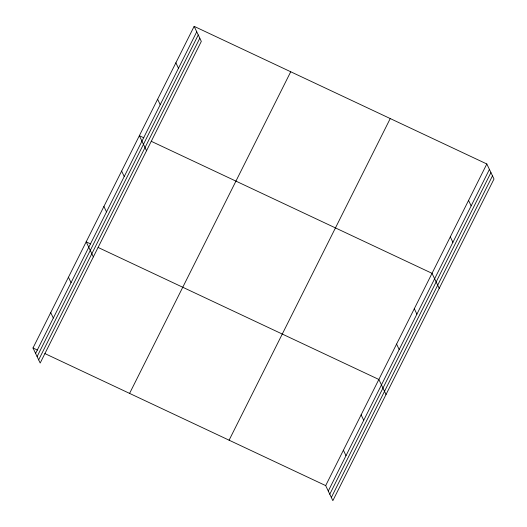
<?xml version="1.0" encoding="UTF-8"?>
<svg xmlns="http://www.w3.org/2000/svg" width="527" height="527" viewBox="0 0 527 527"><rect width="100%" height="100%" fill="white"/><g stroke="black" fill="none" stroke-linecap="round" stroke-linejoin="round"><path stroke-width="0.79" d="M194.147 26.35L201.321 41.396L40.177 363.024L32.997 347.985L194.147 26.35L486.823 163.976L494.003 179.015L332.853 500.65L325.679 485.604L44.887 353.571M35.599 353.426L196.742 31.791M37.107 356.595L198.251 34.96M38.662 359.855L199.812 38.227M129.583 393.399L290.726 71.764M229.093 440.19L390.243 118.555M325.679 485.604L486.823 163.976M328.275 491.052L489.418 169.417M329.79 494.221L490.933 172.586M331.345 497.481L492.488 175.853M143.812 137.804L139.359 135.702L146.532 150.748M151.242 141.295L432.035 273.329L439.208 288.374M90.637 243.942L86.178 241.84L93.351 256.886M98.068 247.433L378.86 379.466L386.034 394.512M32.997 347.985L37.457 350.08M468.562 200.425L471.158 205.873M450.302 236.88L452.897 242.321M414.308 308.71L416.903 314.151M396.581 344.085L399.183 349.533M361.133 414.848L363.729 420.289M175.88 62.799L178.475 68.246M343.406 450.229L346.002 455.671M157.619 99.254L160.215 104.695M121.632 171.084L124.227 176.525M103.905 206.465L106.5 211.907M68.451 277.222L71.046 282.663M50.724 312.603L53.319 318.044"/></g></svg>
